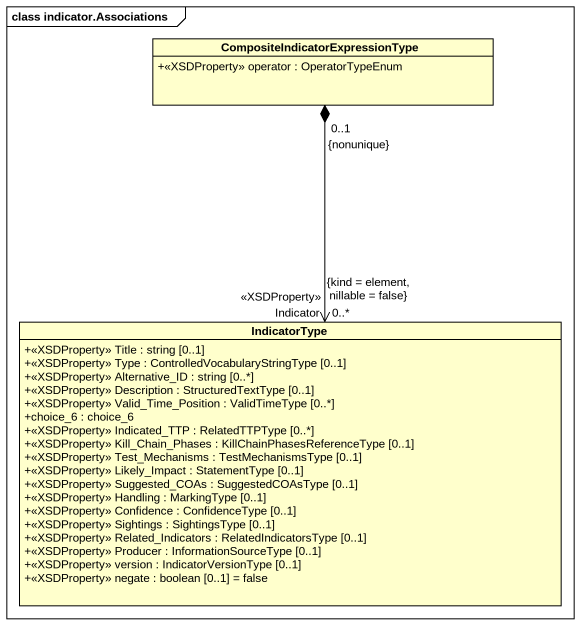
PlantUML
@startuml
mainframe class indicator.Associations
hide circle
hide empty members
skinparam classAttributeIconSize 0
class "CompositeIndicatorExpressionType" as CompositeIndicatorExpression {
  +<<XSDProperty>> operator : OperatorTypeEnum
}
class IndicatorType {
  +<<XSDProperty>> Title : string [0..1]
  +<<XSDProperty>> Type : ControlledVocabularyStringType [0..1]
  +<<XSDProperty>> Alternative_ID : string [0..*]
  +<<XSDProperty>> Description : StructuredTextType [0..1]
  +<<XSDProperty>> Valid_Time_Position : ValidTimeType [0..*]
  +choice_6 : choice_6
  +<<XSDProperty>> Indicated_TTP : RelatedTTPType [0..*]
  +<<XSDProperty>> Kill_Chain_Phases : KillChainPhasesReferenceType [0..1]
  +<<XSDProperty>> Test_Mechanisms : TestMechanismsType [0..1]
  +<<XSDProperty>> Likely_Impact : StatementType [0..1]
  +<<XSDProperty>> Suggested_COAs : SuggestedCOAsType [0..1]
  +<<XSDProperty>> Handling : MarkingType [0..1]
  +<<XSDProperty>> Confidence : ConfidenceType [0..1]
  +<<XSDProperty>> Sightings : SightingsType [0..1]
  +<<XSDProperty>> Related_Indicators : RelatedIndicatorsType [0..1]
  +<<XSDProperty>> Producer : InformationSourceType [0..1]
  +<<XSDProperty>> version : IndicatorVersionType [0..1]
  +<<XSDProperty>> negate : boolean [0..1] = false
}
CompositeIndicatorExpression "0..1\n{nonunique}" *--> "Indicator\n<<XSDProperty>>\n0..*\n{kind = element, nillable = false}" IndicatorType
@enduml
